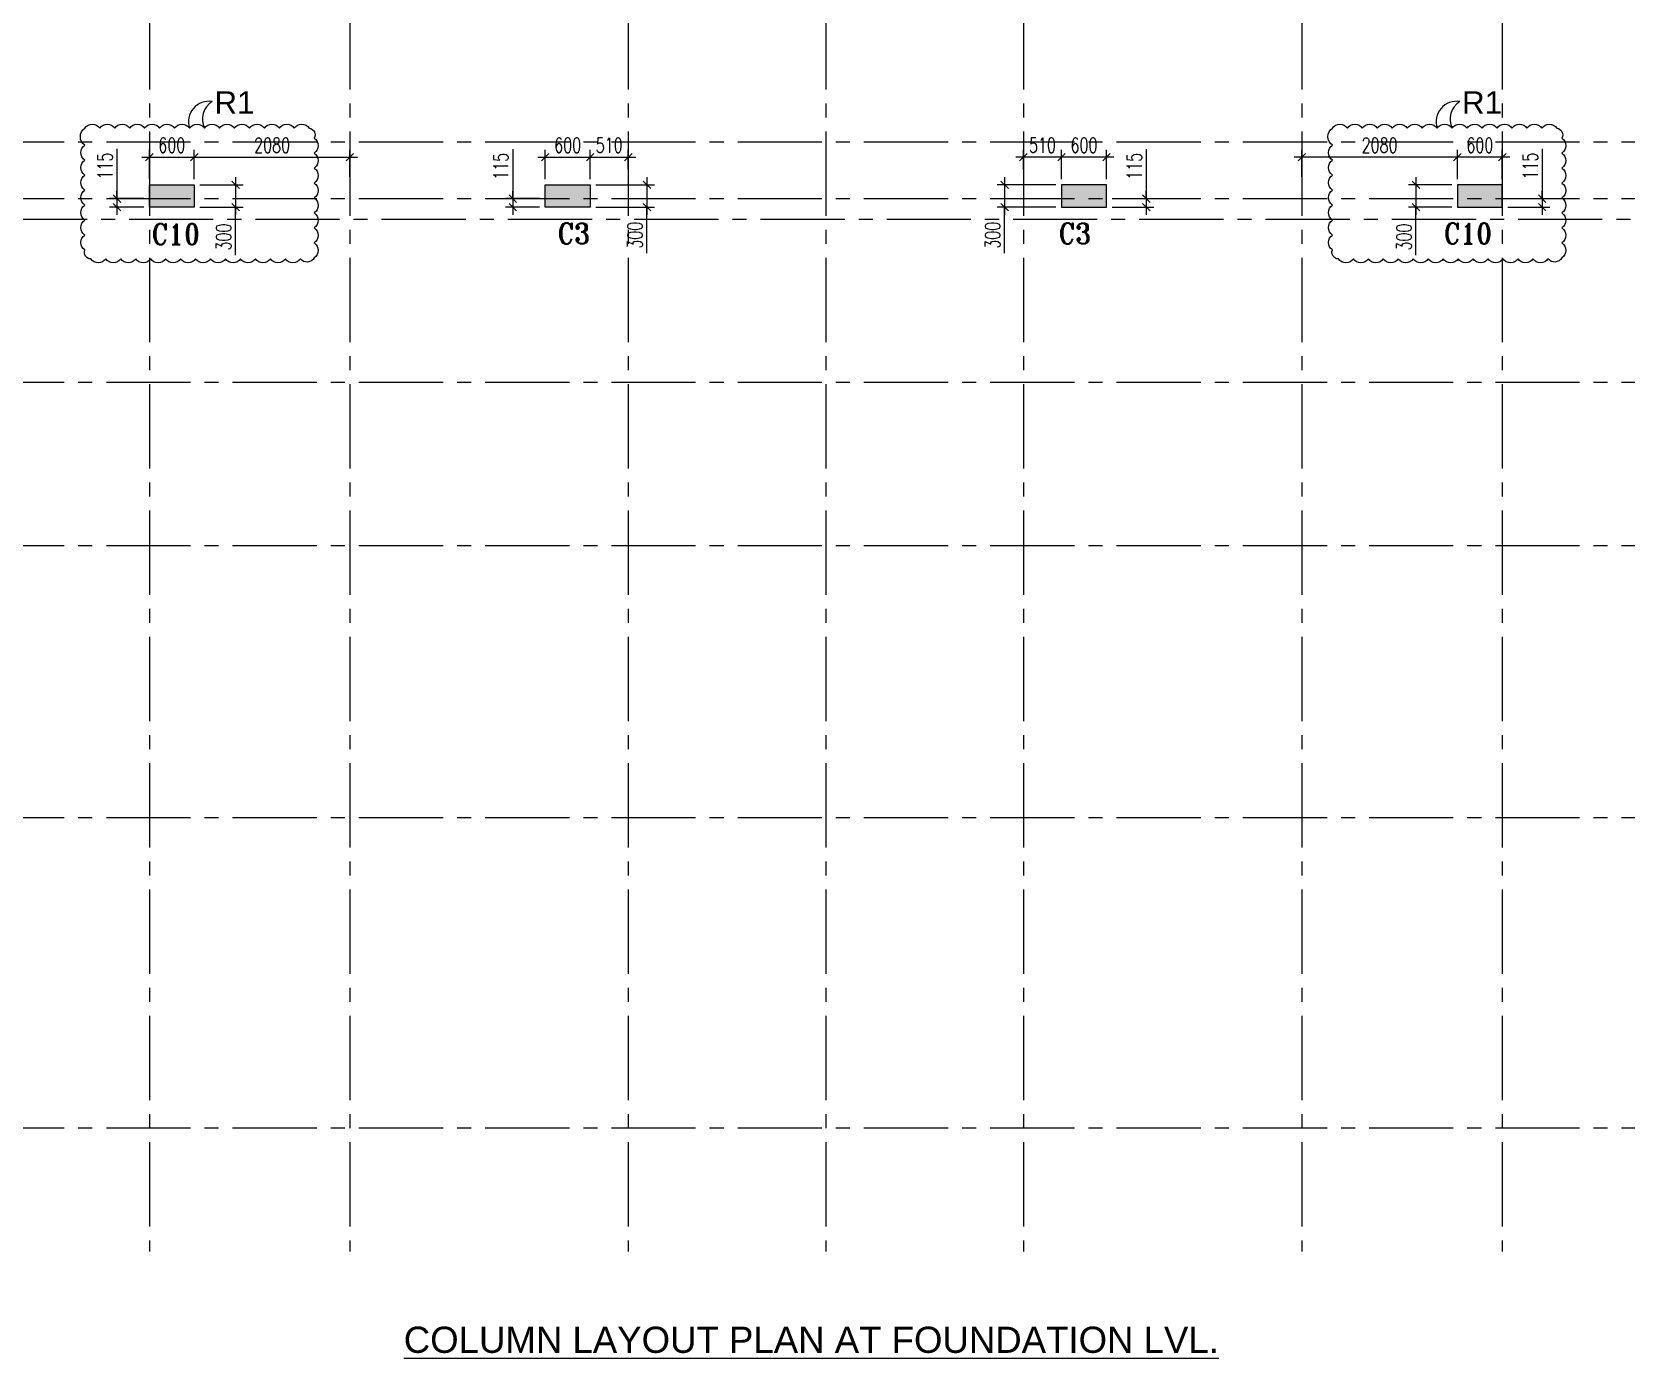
# Model space of a CAD drawing. Header units: millimetres. Extents: x 1363246 to 1691641, y -112430 to 78417.
# Drawn here: x 1393261 to 1414566, y -35868 to -18152 of the extents above; entities that cross this region are included whole.
import ezdxf

# ---------------------------------------------------------------- set-up
doc = ezdxf.new("R2010")
doc.units = ezdxf.units.MM
doc.header["$LTSCALE"] = 500
doc.header["$MEASUREMENT"] = 0
doc.header["$PDMODE"] = 34
for name, pattern in [('CONTINOUS', [0]), ('DASHDOT', [1, 0.5, -0.25, 0, -0.25]), ('Site$0$CENTER2', [1.125, 0.75, -0.125, 0.125, -0.125])]:
    doc.linetypes.add(name, pattern=pattern)
doc.layers.get('Defpoints').update_dxf_attribs({"lineweight": 0})
for name, color, linetype, lineweight in [('ARWO', 1, 'Continuous', 18), ('COL. NO.', 1, 'DASHDOT', 15), ('CUT OUT', 1, 'Continuous', 13), ('dim-M', 1, 'Continuous', 15), ('S - SUNK', 251, 'Continuous', 0), ('TEXT2MM', 3, 'Continuous', 18), ('TOWER COL HATCH', 253, 'Continuous', 20)]:
    doc.layers.add(name, color=color, linetype=linetype, lineweight=lineweight)
for name, color, linetype in [('GLASS', 5, 'Continuous'), ('GRID', 7, 'Continuous'), ('TOWER AREA COLUMN.', 6, 'Continuous')]:
    doc.layers.add(name, color=color, linetype=linetype)
doc.styles.add('2MM', font='romans.shx', dxfattribs={"width": 0.7})
doc.styles.add('3mm', font='arial.ttf')
doc.styles.add('ROMANT', font='romant__.ttf', dxfattribs={"width": 0.9, "height": 600})
doc.dimstyles.new('RAJESH', dxfattribs={"dimtxt": 200, "dimasz": 180, "dimexe": 100, "dimexo": 250, "dimgap": 50, "dimtad": 2, "dimdec": 0, "dimzin": 1, "dimdsep": 46, "dimtxsty": '2MM', "dimblk": 'OBLIQUE', "dimcen": 0, "dimdle": 100, "dimclrd": 1, "dimclre": 1, "dimclrt": 3, "dimadec": 0, "dimazin": 0, "dimtfac": 1, "dimtdec": 0, "dimtix": 1, "dimtmove": 2, "dimatfit": 3, "dimfxl": 0, "dimtolj": 1, "dimlwd": -1, "dimarcsym": 0})

# ---------------------------------------------------------------- blocks, each defined once
blk = doc.blocks.new('EEE')
at = {"layer": 'GRID', "color": 16, "linetype": 'Site$0$CENTER2', "ltscale": 3}
for points in [[(1394830.6, 258923.2), (1394830.6, 223711.9)], [(1397510.6, 258923.2), (1397510.6, 223711.9)], [(1401230.6, 258923.2), (1401230.6, 223711.9)], [(1403870.6, 258923.2), (1403870.6, 223711.9)], [(1406510.6, 258923.2), (1406510.6, 223711.9)], [(1410230.6, 258923.2), (1410230.6, 223711.9)], [(1412910.6, 258923.2), (1412910.6, 223711.9)], [(1363880.9, 238538.8), (1442964.5, 238538.8)], [(1363880.9, 237778.8), (1442964.5, 237778.8)], [(1363880.9, 236875.5), (1364185.2, 237504), (1442964.5, 237504)], [(1363880.9, 235324.1), (1442964.5, 235324.1)], [(1363880.9, 233143.8), (1442964.5, 233143.8)], [(1363880.9, 229508.8), (1442964.5, 229508.8)], [(1363880.9, 225363.8), (1442964.5, 225363.8)]]:
    blk.add_lwpolyline(points, dxfattribs=at)
blk = doc.blocks.new('3tgra')
at = {"layer": 'TOWER COL HATCH'}
h = blk.add_hatch(color=253, dxfattribs=at)
h.dxf.hatch_style = 1
h.paths.add_polyline_path([(1395431, 77422), (1395431, 77122), (1394831, 77122), (1394831, 77422)])
h = blk.add_hatch(color=253, dxfattribs=at)
h.dxf.hatch_style = 1
h.paths.add_polyline_path([(1400721, 77422), (1400721, 77122), (1400121, 77122), (1400121, 77422)])
at = {"layer": 'TOWER AREA COLUMN.', "color": 4}
for points in [[(1395431, 77422), (1395431, 77122), (1394831, 77122), (1394831, 77422)], [(1400721, 77422), (1400721, 77122), (1400121, 77122), (1400121, 77422)]]:
    blk.add_lwpolyline(points, close=True, dxfattribs=at)
blk = doc.blocks.new('_Oblique')
at = {"color": 0, "linetype": 'ByBlock', "lineweight": -2}
blk.add_line((-0.5, -0.5), (0.5, 0.5), dxfattribs=at)
blk = doc.blocks.new('*D290')
at = {"layer": 'Defpoints', "color": 0, "ltscale": 100, "transparency": 16777216}
for p in [(1395431, -19826), (1394831, -20194), (1395431, -20194)]:
    blk.add_point(p, dxfattribs=at)
at = {"layer": 'dim-M', "color": 1, "lineweight": -2, "ltscale": 100, "transparency": 16777216}
for p, q in [((1394831, -20119), (1394831, -19726)), ((1395431, -20119), (1395431, -19726))]:
    blk.add_line(p, q, dxfattribs=at)
at = {"layer": 'dim-M', "color": 1, "ltscale": 100, "transparency": 16777216}
blk.add_line((1394731, -19826), (1395531, -19826), dxfattribs=at)
at = {"layer": 'dim-M', "color": 1, "ltscale": 100, "transparency": 16777216, "xscale": 100, "yscale": 100, "zscale": 100, "rotation": 180}
blk.add_blockref('_Oblique', (1394831, -19826), dxfattribs=at)
at = {"layer": 'dim-M', "color": 1, "ltscale": 100, "transparency": 16777216, "xscale": 100, "yscale": 100, "zscale": 100}
blk.add_blockref('_Oblique', (1395431, -19826), dxfattribs=at)
at = {"layer": 'dim-M', "color": 3, "ltscale": 100, "transparency": 16777216, "insert": (1395131, -19666), "char_height": 200, "attachment_point": 5, "style": '2MM'}
blk.add_mtext('\\A1;600', dxfattribs=at)
blk = doc.blocks.new('*D291')
at = {"layer": 'Defpoints', "color": 0, "ltscale": 100, "transparency": 16777216}
for p in [(1394831, -20379), (1394398, -20494), (1394831, -20494)]:
    blk.add_point(p, dxfattribs=at)
at = {"layer": 'dim-M', "color": 1, "ltscale": 100, "transparency": 16777216}
for p, q in [((1394398, -19715), (1394398, -20379)), ((1394398, -20379), (1394398, -20279)), ((1394398, -20379), (1394398, -20494)), ((1394398, -20379), (1394398, -20494)), ((1394398, -20494), (1394398, -20594))]:
    blk.add_line(p, q, dxfattribs=at)
at = {"layer": 'dim-M', "color": 1, "lineweight": -2, "ltscale": 100, "transparency": 16777216}
for p, q in [((1394756, -20379), (1394298, -20379)), ((1394756, -20494), (1394298, -20494))]:
    blk.add_line(p, q, dxfattribs=at)
at = {"layer": 'dim-M', "color": 1, "ltscale": 100, "transparency": 16777216, "xscale": 100, "yscale": 100, "zscale": 100}
for p, rotation in [((1394398, -20379), 270), ((1394398, -20494), 90)]:
    blk.add_blockref('_Oblique', p, dxfattribs=dict(at, rotation=rotation))
at = {"layer": 'dim-M', "color": 3, "ltscale": 100, "transparency": 16777216, "insert": (1394238, -19945), "char_height": 200, "attachment_point": 5, "rotation": 90, "style": '2MM'}
blk.add_mtext('\\A1;115', dxfattribs=at)
blk = doc.blocks.new('*D292')
at = {"layer": 'Defpoints', "color": 0, "ltscale": 100, "transparency": 16777216}
for p in [(1397511, -19826), (1395431, -20194), (1397511, -20163)]:
    blk.add_point(p, dxfattribs=at)
at = {"layer": 'dim-M', "color": 1, "lineweight": -2, "ltscale": 100, "transparency": 16777216}
for p, q in [((1395431, -20119), (1395431, -19726)), ((1397511, -20088), (1397511, -19726))]:
    blk.add_line(p, q, dxfattribs=at)
at = {"layer": 'dim-M', "color": 1, "ltscale": 100, "transparency": 16777216}
blk.add_line((1395331, -19826), (1397611, -19826), dxfattribs=at)
at = {"layer": 'dim-M', "color": 1, "ltscale": 100, "transparency": 16777216, "xscale": 100, "yscale": 100, "zscale": 100, "rotation": 180}
blk.add_blockref('_Oblique', (1395431, -19826), dxfattribs=at)
at = {"layer": 'dim-M', "color": 1, "ltscale": 100, "transparency": 16777216, "xscale": 100, "yscale": 100, "zscale": 100}
blk.add_blockref('_Oblique', (1397511, -19826), dxfattribs=at)
at = {"layer": 'dim-M', "color": 3, "ltscale": 100, "transparency": 16777216, "insert": (1396471, -19666), "char_height": 200, "attachment_point": 5, "style": '2MM'}
blk.add_mtext('\\A1;2080', dxfattribs=at)
blk = doc.blocks.new('*D293')
at = {"layer": 'Defpoints', "color": 0, "ltscale": 100, "transparency": 16777216}
for p in [(1395431, -20194), (1395431, -20494), (1395984, -20494)]:
    blk.add_point(p, dxfattribs=at)
at = {"layer": 'dim-M', "color": 1, "lineweight": -2, "ltscale": 100, "transparency": 16777216}
for p, q in [((1395506, -20194), (1396084, -20194)), ((1395506, -20494), (1396084, -20494))]:
    blk.add_line(p, q, dxfattribs=at)
at = {"layer": 'dim-M', "color": 1, "ltscale": 100, "transparency": 16777216}
for p, q in [((1395984, -20094), (1395984, -20594)), ((1395984, -21133), (1395984, -20494))]:
    blk.add_line(p, q, dxfattribs=at)
at = {"layer": 'dim-M', "color": 1, "ltscale": 100, "transparency": 16777216, "xscale": 100, "yscale": 100, "zscale": 100}
for p, rotation in [((1395984, -20194), 90), ((1395984, -20494), 270)]:
    blk.add_blockref('_Oblique', p, dxfattribs=dict(at, rotation=rotation))
at = {"layer": 'dim-M', "color": 3, "ltscale": 100, "transparency": 16777216, "insert": (1395824, -20893), "char_height": 200, "attachment_point": 5, "rotation": 90, "style": '2MM'}
blk.add_mtext('\\A1;300', dxfattribs=at)
blk = doc.blocks.new('*D294')
at = {"layer": 'Defpoints', "color": 0, "ltscale": 100, "transparency": 16777216}
for p in [(1400721, -19826), (1400121, -20194), (1400721, -20194)]:
    blk.add_point(p, dxfattribs=at)
at = {"layer": 'dim-M', "color": 1, "lineweight": -2, "ltscale": 100, "transparency": 16777216}
for p, q in [((1400121, -20119), (1400121, -19726)), ((1400721, -20119), (1400721, -19726))]:
    blk.add_line(p, q, dxfattribs=at)
at = {"layer": 'dim-M', "color": 1, "ltscale": 100, "transparency": 16777216}
blk.add_line((1400021, -19826), (1400821, -19826), dxfattribs=at)
at = {"layer": 'dim-M', "color": 1, "ltscale": 100, "transparency": 16777216, "xscale": 100, "yscale": 100, "zscale": 100, "rotation": 180}
blk.add_blockref('_Oblique', (1400121, -19826), dxfattribs=at)
at = {"layer": 'dim-M', "color": 1, "ltscale": 100, "transparency": 16777216, "xscale": 100, "yscale": 100, "zscale": 100}
blk.add_blockref('_Oblique', (1400721, -19826), dxfattribs=at)
at = {"layer": 'dim-M', "color": 3, "ltscale": 100, "transparency": 16777216, "insert": (1400421, -19666), "char_height": 200, "attachment_point": 5, "style": '2MM'}
blk.add_mtext('\\A1;600', dxfattribs=at)
blk = doc.blocks.new('*D295')
at = {"layer": 'Defpoints', "color": 0, "ltscale": 100, "transparency": 16777216}
for p in [(1400121, -20379), (1399688, -20494), (1400121, -20494)]:
    blk.add_point(p, dxfattribs=at)
at = {"layer": 'dim-M', "color": 1, "ltscale": 100, "transparency": 16777216}
for p, q in [((1399688, -19718), (1399688, -20379)), ((1399688, -20379), (1399688, -20279)), ((1399688, -20379), (1399688, -20494)), ((1399688, -20379), (1399688, -20494)), ((1399688, -20494), (1399688, -20594))]:
    blk.add_line(p, q, dxfattribs=at)
at = {"layer": 'dim-M', "color": 1, "lineweight": -2, "ltscale": 100, "transparency": 16777216}
for p, q in [((1400046, -20379), (1399588, -20379)), ((1400046, -20494), (1399588, -20494))]:
    blk.add_line(p, q, dxfattribs=at)
at = {"layer": 'dim-M', "color": 1, "ltscale": 100, "transparency": 16777216, "xscale": 100, "yscale": 100, "zscale": 100}
for p, rotation in [((1399688, -20379), 270), ((1399688, -20494), 90)]:
    blk.add_blockref('_Oblique', p, dxfattribs=dict(at, rotation=rotation))
at = {"layer": 'dim-M', "color": 3, "ltscale": 100, "transparency": 16777216, "insert": (1399528, -19948), "char_height": 200, "attachment_point": 5, "rotation": 90, "style": '2MM'}
blk.add_mtext('\\A1;115', dxfattribs=at)
blk = doc.blocks.new('*D296')
at = {"layer": 'Defpoints', "color": 0, "ltscale": 100, "transparency": 16777216}
for p in [(1401231, -19826), (1400721, -20194), (1401231, -20059)]:
    blk.add_point(p, dxfattribs=at)
at = {"layer": 'dim-M', "color": 1, "lineweight": -2, "ltscale": 100, "transparency": 16777216}
for p, q in [((1400721, -20119), (1400721, -19726)), ((1401231, -19984), (1401231, -19726))]:
    blk.add_line(p, q, dxfattribs=at)
at = {"layer": 'dim-M', "color": 1, "ltscale": 100, "transparency": 16777216}
blk.add_line((1400621, -19826), (1401331, -19826), dxfattribs=at)
at = {"layer": 'dim-M', "color": 1, "ltscale": 100, "transparency": 16777216, "xscale": 100, "yscale": 100, "zscale": 100, "rotation": 180}
blk.add_blockref('_Oblique', (1400721, -19826), dxfattribs=at)
at = {"layer": 'dim-M', "color": 1, "ltscale": 100, "transparency": 16777216, "xscale": 100, "yscale": 100, "zscale": 100}
blk.add_blockref('_Oblique', (1401231, -19826), dxfattribs=at)
at = {"layer": 'dim-M', "color": 3, "ltscale": 100, "transparency": 16777216, "insert": (1400976, -19666), "char_height": 200, "attachment_point": 5, "style": '2MM'}
blk.add_mtext('\\A1;510', dxfattribs=at)
blk = doc.blocks.new('*D297')
at = {"layer": 'Defpoints', "color": 0, "ltscale": 100, "transparency": 16777216}
for p in [(1400721, -20194), (1400721, -20494), (1401481, -20494)]:
    blk.add_point(p, dxfattribs=at)
at = {"layer": 'dim-M', "color": 1, "lineweight": -2, "ltscale": 100, "transparency": 16777216}
for p, q in [((1400796, -20194), (1401581, -20194)), ((1400796, -20494), (1401581, -20494))]:
    blk.add_line(p, q, dxfattribs=at)
at = {"layer": 'dim-M', "color": 1, "ltscale": 100, "transparency": 16777216}
for p, q in [((1401481, -20094), (1401481, -20594)), ((1401481, -21108), (1401481, -20494))]:
    blk.add_line(p, q, dxfattribs=at)
at = {"layer": 'dim-M', "color": 1, "ltscale": 100, "transparency": 16777216, "xscale": 100, "yscale": 100, "zscale": 100}
for p, rotation in [((1401481, -20194), 90), ((1401481, -20494), 270)]:
    blk.add_blockref('_Oblique', p, dxfattribs=dict(at, rotation=rotation))
at = {"layer": 'dim-M', "color": 3, "ltscale": 100, "transparency": 16777216, "insert": (1401321, -20868), "char_height": 200, "attachment_point": 5, "rotation": 90, "style": '2MM'}
blk.add_mtext('\\A1;300', dxfattribs=at)
blk = doc.blocks.new('*D778')
at = {"layer": 'Defpoints', "color": 0, "ltscale": 100, "transparency": 16777216}
for p in [(1412311, -19826), (1412311, -20194), (1412911, -20194)]:
    blk.add_point(p, dxfattribs=at)
at = {"layer": 'dim-M', "color": 1, "lineweight": -2, "ltscale": 100, "transparency": 16777216}
for p, q in [((1412311, -20119), (1412311, -19726)), ((1412911, -20119), (1412911, -19726))]:
    blk.add_line(p, q, dxfattribs=at)
at = {"layer": 'dim-M', "color": 1, "ltscale": 100, "transparency": 16777216}
blk.add_line((1413011, -19826), (1412211, -19826), dxfattribs=at)
at = {"layer": 'dim-M', "color": 1, "ltscale": 100, "transparency": 16777216, "xscale": 100, "yscale": 100, "zscale": 100, "rotation": 180}
blk.add_blockref('_Oblique', (1412311, -19826), dxfattribs=at)
at = {"layer": 'dim-M', "color": 1, "ltscale": 100, "transparency": 16777216, "xscale": 100, "yscale": 100, "zscale": 100}
blk.add_blockref('_Oblique', (1412911, -19826), dxfattribs=at)
at = {"layer": 'dim-M', "color": 3, "ltscale": 100, "transparency": 16777216, "insert": (1412611, -19666), "char_height": 200, "attachment_point": 5, "style": '2MM'}
blk.add_mtext('\\A1;600', dxfattribs=at)
blk = doc.blocks.new('*D779')
at = {"layer": 'Defpoints', "color": 0, "ltscale": 100, "transparency": 16777216}
for p in [(1412911, -20379), (1412911, -20494), (1413444, -20494)]:
    blk.add_point(p, dxfattribs=at)
at = {"layer": 'dim-M', "color": 1, "ltscale": 100, "transparency": 16777216}
for p, q in [((1413444, -19715), (1413444, -20379)), ((1413444, -20379), (1413444, -20279)), ((1413444, -20379), (1413444, -20494)), ((1413444, -20379), (1413444, -20494)), ((1413444, -20494), (1413444, -20594))]:
    blk.add_line(p, q, dxfattribs=at)
at = {"layer": 'dim-M', "color": 1, "lineweight": -2, "ltscale": 100, "transparency": 16777216}
for p, q in [((1412986, -20379), (1413544, -20379)), ((1412986, -20494), (1413544, -20494))]:
    blk.add_line(p, q, dxfattribs=at)
at = {"layer": 'dim-M', "color": 1, "ltscale": 100, "transparency": 16777216, "xscale": 100, "yscale": 100, "zscale": 100}
for p, rotation in [((1413444, -20379), 270), ((1413444, -20494), 90)]:
    blk.add_blockref('_Oblique', p, dxfattribs=dict(at, rotation=rotation))
at = {"layer": 'dim-M', "color": 3, "ltscale": 100, "transparency": 16777216, "insert": (1413284, -19945), "char_height": 200, "attachment_point": 5, "rotation": 90, "style": '2MM'}
blk.add_mtext('\\A1;115', dxfattribs=at)
blk = doc.blocks.new('*D780')
at = {"layer": 'Defpoints', "color": 0, "ltscale": 100, "transparency": 16777216}
for p in [(1410231, -19826), (1410231, -20163), (1412311, -20194)]:
    blk.add_point(p, dxfattribs=at)
at = {"layer": 'dim-M', "color": 1, "lineweight": -2, "ltscale": 100, "transparency": 16777216}
for p, q in [((1410231, -20088), (1410231, -19726)), ((1412311, -20119), (1412311, -19726))]:
    blk.add_line(p, q, dxfattribs=at)
at = {"layer": 'dim-M', "color": 1, "ltscale": 100, "transparency": 16777216}
blk.add_line((1412411, -19826), (1410131, -19826), dxfattribs=at)
at = {"layer": 'dim-M', "color": 1, "ltscale": 100, "transparency": 16777216, "xscale": 100, "yscale": 100, "zscale": 100, "rotation": 180}
blk.add_blockref('_Oblique', (1410231, -19826), dxfattribs=at)
at = {"layer": 'dim-M', "color": 1, "ltscale": 100, "transparency": 16777216, "xscale": 100, "yscale": 100, "zscale": 100}
blk.add_blockref('_Oblique', (1412311, -19826), dxfattribs=at)
at = {"layer": 'dim-M', "color": 3, "ltscale": 100, "transparency": 16777216, "insert": (1411271, -19666), "char_height": 200, "attachment_point": 5, "style": '2MM'}
blk.add_mtext('\\A1;2080', dxfattribs=at)
blk = doc.blocks.new('*D781')
at = {"layer": 'Defpoints', "color": 0, "ltscale": 100, "transparency": 16777216}
for p in [(1412311, -20194), (1411757, -20494), (1412311, -20494)]:
    blk.add_point(p, dxfattribs=at)
at = {"layer": 'dim-M', "color": 1, "lineweight": -2, "ltscale": 100, "transparency": 16777216}
for p, q in [((1412236, -20194), (1411657, -20194)), ((1412236, -20494), (1411657, -20494))]:
    blk.add_line(p, q, dxfattribs=at)
at = {"layer": 'dim-M', "color": 1, "ltscale": 100, "transparency": 16777216}
for p, q in [((1411757, -20094), (1411757, -20594)), ((1411757, -21133), (1411757, -20494))]:
    blk.add_line(p, q, dxfattribs=at)
at = {"layer": 'dim-M', "color": 1, "ltscale": 100, "transparency": 16777216, "xscale": 100, "yscale": 100, "zscale": 100}
for p, rotation in [((1411757, -20194), 90), ((1411757, -20494), 270)]:
    blk.add_blockref('_Oblique', p, dxfattribs=dict(at, rotation=rotation))
at = {"layer": 'dim-M', "color": 3, "ltscale": 100, "transparency": 16777216, "insert": (1411597, -20893), "char_height": 200, "attachment_point": 5, "rotation": 90, "style": '2MM'}
blk.add_mtext('\\A1;300', dxfattribs=at)
blk = doc.blocks.new('*D782')
at = {"layer": 'Defpoints', "color": 0, "ltscale": 100, "transparency": 16777216}
for p in [(1407021, -19826), (1407021, -20194), (1407621, -20194)]:
    blk.add_point(p, dxfattribs=at)
at = {"layer": 'dim-M', "color": 1, "lineweight": -2, "ltscale": 100, "transparency": 16777216}
for p, q in [((1407021, -20119), (1407021, -19726)), ((1407621, -20119), (1407621, -19726))]:
    blk.add_line(p, q, dxfattribs=at)
at = {"layer": 'dim-M', "color": 1, "ltscale": 100, "transparency": 16777216}
blk.add_line((1407721, -19826), (1406921, -19826), dxfattribs=at)
at = {"layer": 'dim-M', "color": 1, "ltscale": 100, "transparency": 16777216, "xscale": 100, "yscale": 100, "zscale": 100, "rotation": 180}
blk.add_blockref('_Oblique', (1407021, -19826), dxfattribs=at)
at = {"layer": 'dim-M', "color": 1, "ltscale": 100, "transparency": 16777216, "xscale": 100, "yscale": 100, "zscale": 100}
blk.add_blockref('_Oblique', (1407621, -19826), dxfattribs=at)
at = {"layer": 'dim-M', "color": 3, "ltscale": 100, "transparency": 16777216, "insert": (1407321, -19666), "char_height": 200, "attachment_point": 5, "style": '2MM'}
blk.add_mtext('\\A1;600', dxfattribs=at)
blk = doc.blocks.new('*D783')
at = {"layer": 'Defpoints', "color": 0, "ltscale": 100, "transparency": 16777216}
for p in [(1407621, -20379), (1407621, -20494), (1408154, -20494)]:
    blk.add_point(p, dxfattribs=at)
at = {"layer": 'dim-M', "color": 1, "ltscale": 100, "transparency": 16777216}
for p, q in [((1408154, -19718), (1408154, -20379)), ((1408154, -20379), (1408154, -20279)), ((1408154, -20379), (1408154, -20494)), ((1408154, -20379), (1408154, -20494)), ((1408154, -20494), (1408154, -20594))]:
    blk.add_line(p, q, dxfattribs=at)
at = {"layer": 'dim-M', "color": 1, "lineweight": -2, "ltscale": 100, "transparency": 16777216}
for p, q in [((1407696, -20379), (1408254, -20379)), ((1407696, -20494), (1408254, -20494))]:
    blk.add_line(p, q, dxfattribs=at)
at = {"layer": 'dim-M', "color": 1, "ltscale": 100, "transparency": 16777216, "xscale": 100, "yscale": 100, "zscale": 100}
for p, rotation in [((1408154, -20379), 270), ((1408154, -20494), 90)]:
    blk.add_blockref('_Oblique', p, dxfattribs=dict(at, rotation=rotation))
at = {"layer": 'dim-M', "color": 3, "ltscale": 100, "transparency": 16777216, "insert": (1407994, -19948), "char_height": 200, "attachment_point": 5, "rotation": 90, "style": '2MM'}
blk.add_mtext('\\A1;115', dxfattribs=at)
blk = doc.blocks.new('*D784')
at = {"layer": 'Defpoints', "color": 0, "ltscale": 100, "transparency": 16777216}
for p in [(1406511, -19826), (1406511, -20059), (1407021, -20194)]:
    blk.add_point(p, dxfattribs=at)
at = {"layer": 'dim-M', "color": 1, "lineweight": -2, "ltscale": 100, "transparency": 16777216}
for p, q in [((1406511, -19984), (1406511, -19726)), ((1407021, -20119), (1407021, -19726))]:
    blk.add_line(p, q, dxfattribs=at)
at = {"layer": 'dim-M', "color": 1, "ltscale": 100, "transparency": 16777216}
blk.add_line((1407121, -19826), (1406411, -19826), dxfattribs=at)
at = {"layer": 'dim-M', "color": 1, "ltscale": 100, "transparency": 16777216, "xscale": 100, "yscale": 100, "zscale": 100, "rotation": 180}
blk.add_blockref('_Oblique', (1406511, -19826), dxfattribs=at)
at = {"layer": 'dim-M', "color": 1, "ltscale": 100, "transparency": 16777216, "xscale": 100, "yscale": 100, "zscale": 100}
blk.add_blockref('_Oblique', (1407021, -19826), dxfattribs=at)
at = {"layer": 'dim-M', "color": 3, "ltscale": 100, "transparency": 16777216, "insert": (1406766, -19666), "char_height": 200, "attachment_point": 5, "style": '2MM'}
blk.add_mtext('\\A1;510', dxfattribs=at)
blk = doc.blocks.new('*D785')
at = {"layer": 'Defpoints', "color": 0, "ltscale": 100, "transparency": 16777216}
for p in [(1407021, -20194), (1406260, -20494), (1407021, -20494)]:
    blk.add_point(p, dxfattribs=at)
at = {"layer": 'dim-M', "color": 1, "lineweight": -2, "ltscale": 100, "transparency": 16777216}
for p, q in [((1406946, -20194), (1406160, -20194)), ((1406946, -20494), (1406160, -20494))]:
    blk.add_line(p, q, dxfattribs=at)
at = {"layer": 'dim-M', "color": 1, "ltscale": 100, "transparency": 16777216}
for p, q in [((1406260, -20094), (1406260, -20594)), ((1406260, -21108), (1406260, -20494))]:
    blk.add_line(p, q, dxfattribs=at)
at = {"layer": 'dim-M', "color": 1, "ltscale": 100, "transparency": 16777216, "xscale": 100, "yscale": 100, "zscale": 100}
for p, rotation in [((1406260, -20194), 90), ((1406260, -20494), 270)]:
    blk.add_blockref('_Oblique', p, dxfattribs=dict(at, rotation=rotation))
at = {"layer": 'dim-M', "color": 3, "ltscale": 100, "transparency": 16777216, "insert": (1406100, -20868), "char_height": 200, "attachment_point": 5, "rotation": 90, "style": '2MM'}
blk.add_mtext('\\A1;300', dxfattribs=at)

msp = doc.modelspace()

# ---------------------------------------------------------------- linework, layer by layer
at = {"layer": 'ARWO', "color": 1}
for points in [[(1393967.8, -19438, -0.5205671), (1394167.8, -19438, -0.5205671), (1394367.8, -19438, -0.5205671), (1394567.8, -19438, -0.5205671), (1394767.8, -19438, -0.5205671), (1394967.8, -19438, -0.5205671), (1395167.8, -19438, -0.5205671), (1395367.8, -19438, -0.5205671), (1395567.8, -19438, -0.5205671), (1395767.8, -19438, -0.5205671), (1395967.8, -19438, -0.5205671), (1396167.8, -19438, -0.5205671), (1396367.8, -19438, -0.5205671), (1396567.8, -19438, -0.5205671), (1396767.8, -19438, -0.5205671), (1396967.8, -19438, -0.5205671), (1397035, -19570.8, -0.5205671), (1397035, -19770.8, -0.5205671), (1397035, -19970.8, -0.5205671), (1397035, -20170.8, -0.5205671), (1397035, -20370.8, -0.5205671), (1397035, -20570.8, -0.5205671), (1397035, -20770.8, -0.5205671), (1397035, -20970.8, -0.5205671), (1397035, -21170.8, -0.5205671), (1396848.7, -21184.6, -0.5205671), (1396648.7, -21184.6, -0.5205671), (1396448.7, -21184.6, -0.5205671), (1396248.7, -21184.6, -0.5205671), (1396048.7, -21184.6, -0.5205671), (1395848.7, -21184.6, -0.5205671), (1395648.7, -21184.6, -0.5205671), (1395448.7, -21184.6, -0.5205671), (1395248.7, -21184.6, -0.5205671), (1395048.7, -21184.6, -0.5205671), (1394848.7, -21184.6, -0.5205671), (1394648.7, -21184.6, -0.5205671), (1394448.7, -21184.6, -0.5205671), (1394248.7, -21184.6, -0.5205671), (1394048.7, -21184.6, -0.5205671), (1393967.8, -21065.4, -0.5205671), (1393967.8, -20865.4, -0.5205671), (1393967.8, -20665.4, -0.5205671), (1393967.8, -20465.4, -0.5205671), (1393967.8, -20265.4, -0.5205671), (1393967.8, -20065.4, -0.5205671), (1393967.8, -19865.4, -0.5205671), (1393967.8, -19665.4, -0.5205671)], [(1410640.2, -19438, -0.5205671), (1410840.2, -19438, -0.5205671), (1411040.2, -19438, -0.5205671), (1411240.2, -19438, -0.5205671), (1411440.2, -19438, -0.5205671), (1411640.2, -19438, -0.5205671), (1411840.2, -19438, -0.5205671), (1412040.2, -19438, -0.5205671), (1412240.2, -19438, -0.5205671), (1412440.2, -19438, -0.5205671), (1412640.2, -19438, -0.5205671), (1412840.2, -19438, -0.5205671), (1413040.2, -19438, -0.5205671), (1413240.2, -19438, -0.5205671), (1413440.2, -19438, -0.5205671), (1413640.2, -19438, -0.5205671), (1413707.4, -19570.8, -0.5205671), (1413707.4, -19770.8, -0.5205671), (1413707.4, -19970.8, -0.5205671), (1413707.4, -20170.8, -0.5205671), (1413707.4, -20370.8, -0.5205671), (1413707.4, -20570.8, -0.5205671), (1413707.4, -20770.8, -0.5205671), (1413707.4, -20970.8, -0.5205671), (1413707.4, -21170.8, -0.5205671), (1413521.1, -21184.6, -0.5205671), (1413321.1, -21184.6, -0.5205671), (1413121.1, -21184.6, -0.5205671), (1412921.1, -21184.6, -0.5205671), (1412721.1, -21184.6, -0.5205671), (1412521.1, -21184.6, -0.5205671), (1412321.1, -21184.6, -0.5205671), (1412121.1, -21184.6, -0.5205671), (1411921.1, -21184.6, -0.5205671), (1411721.1, -21184.6, -0.5205671), (1411521.1, -21184.6, -0.5205671), (1411321.1, -21184.6, -0.5205671), (1411121.1, -21184.6, -0.5205671), (1410921.1, -21184.6, -0.5205671), (1410721.1, -21184.6, -0.5205671), (1410640.2, -21065.4, -0.5205671), (1410640.2, -20865.4, -0.5205671), (1410640.2, -20665.4, -0.5205671), (1410640.2, -20465.4, -0.5205671), (1410640.2, -20265.4, -0.5205671), (1410640.2, -20065.4, -0.5205671), (1410640.2, -19865.4, -0.5205671), (1410640.2, -19665.4, -0.5205671)]]:
    msp.add_lwpolyline(points, format="xyb", close=True, dxfattribs=at)
at = {"layer": 'S - SUNK', "color": 1, "ltscale": 10}
for centre, radius, start, end in [((1395629.9, -19354), 275.2, 81.3767, 197.76192), ((1395819.4, -19318), 278.7, 122.11253, 205.50871), ((1412302.3, -19354), 275.2, 81.3767, 197.76192), ((1412491.8, -19318), 278.7, 122.11253, 205.50871)]:
    msp.add_arc(centre, radius, start, end, dxfattribs=at)

# ---------------------------------------------------------------- block references
at = {"layer": 'CUT OUT', "color": 4}
msp.add_blockref('3tgra', (0, -97615.5), dxfattribs=at)
at = {"layer": 'CUT OUT', "color": 4, "xscale": -1}
msp.add_blockref('3tgra', (2807741.3, -97615.5), dxfattribs=at)
at = {"layer": 'GLASS', "color": 4}
msp.add_blockref('EEE', (0, -258157.5), dxfattribs=at)

# ---------------------------------------------------------------- texts
at = {"layer": 'COL. NO.', "color": 4, "linetype": 'CONTINOUS', "style": 'ROMANT', "width": 0.9}
for s, p in [('C10', (1394859.4, -20991, 0)), ('C3', (1400284.1, -20982, 0)), ('C3', (1406980.2, -20982, 0)), ('C10', (1412127.2, -20982, 0))]:
    msp.add_text(s, height=275, dxfattribs=at).set_placement(p)
at = {"layer": 'TEXT2MM', "color": 1, "linetype": 'Continuous', "style": '3mm'}
for p in [(1395699.9, -19245.1, 0), (1412372.3, -19245.1, 0)]:
    msp.add_text('R1', height=300, dxfattribs=at).set_placement(p)
at = {"layer": 'TEXT2MM', "linetype": 'Continuous', "style": '3mm'}
msp.add_text('%%UCOLUMN LAYOUT PLAN AT FOUNDATION LVL.', height=350, dxfattribs=at).set_placement((1398230.4, -35798.5, 0))

# ---------------------------------------------------------------- dimensions: what is measured, and where the dimension line sits
at = {"layer": 'dim-M', "ltscale": 100}
for base, p1, p2, picture, middle in [((1395430.6, -19826.1), (1394830.6, -20193.8), (1395430.6, -20193.8), '*D290', (1395130.6, -19666.1)), ((1397510.6, -19826.1), (1395430.6, -20193.8), (1397510.6, -20163.1), '*D292', (1396470.6, -19666.1)), ((1400720.6, -19826.1), (1400120.6, -20193.8), (1400720.6, -20193.8), '*D294', (1400420.6, -19666.1)), ((1401230.6, -19826.1), (1400720.6, -20193.8), (1401230.6, -20059.3), '*D296', (1400975.6, -19666.1))]:
    dim = msp.add_linear_dim(base=base, p1=p1, p2=p2, dimstyle='RAJESH', override={"dimasz": 100, "dimexo": 75, "dimgap": 60, "dimtmove": 1}, dxfattribs=at)
    dim.commit()
    dim.dimension.update_dxf_attribs({"geometry": picture, "text_midpoint": middle})
for base, p1, p2, picture, middle in [((1406510.6, -19826.1), (1407020.6, -20193.8), (1406510.6, -20059.3), '*D784', (1406765.6, -19666.1)), ((1407020.6, -19826.1), (1407620.6, -20193.8), (1407020.6, -20193.8), '*D782', (1407320.6, -19666.1)), ((1410230.6, -19826.1), (1412310.6, -20193.8), (1410230.6, -20163.1), '*D780', (1411270.6, -19666.1)), ((1412310.6, -19826.1), (1412910.6, -20193.8), (1412310.6, -20193.8), '*D778', (1412610.6, -19666.1))]:
    dim = msp.add_linear_dim(base=base, p1=p1, p2=p2, angle=180, dimstyle='RAJESH', override={"dimasz": 100, "dimexo": 75, "dimgap": 60, "dimtmove": 1}, dxfattribs=at)
    dim.commit()
    dim.dimension.update_dxf_attribs({"geometry": picture, "text_midpoint": middle})
for base, p1, p2, picture, middle in [((1394397.7, -20493.8), (1394830.6, -20378.8), (1394830.6, -20493.8), '*D291', (1394495.9, -19945)), ((1399687.7, -20493.8), (1400120.6, -20378.8), (1400120.6, -20493.8), '*D295', (1399689.6, -19948)), ((1408153.5, -20493.8), (1407620.6, -20378.8), (1407620.6, -20493.8), '*D783', (1408051.7, -19948)), ((1413443.5, -20493.8), (1412910.6, -20378.8), (1412910.6, -20493.8), '*D779', (1413245.3, -19945)), ((1395983.8, -20493.8), (1395430.6, -20193.8), (1395430.6, -20493.8), '*D293', (1396012.8, -20893)), ((1401481.1, -20493.8), (1400720.6, -20193.8), (1400720.6, -20493.8), '*D297', (1401535.8, -20868.2)), ((1406260.2, -20493.8), (1407020.6, -20193.8), (1407020.6, -20493.8), '*D785', (1406205.4, -20868.2)), ((1411757.4, -20493.8), (1412310.6, -20193.8), (1412310.6, -20493.8), '*D781', (1411728.4, -20893))]:
    dim = msp.add_linear_dim(base=base, p1=p1, p2=p2, angle=90, dimstyle='RAJESH', override={"dimasz": 100, "dimexo": 75, "dimgap": 60, "dimtmove": 1}, dxfattribs=at)
    dim.commit()
    dim.dimension.update_dxf_attribs({"geometry": picture, "text_midpoint": middle, "dimtype": 160})

doc.saveas('drawing.dxf')
